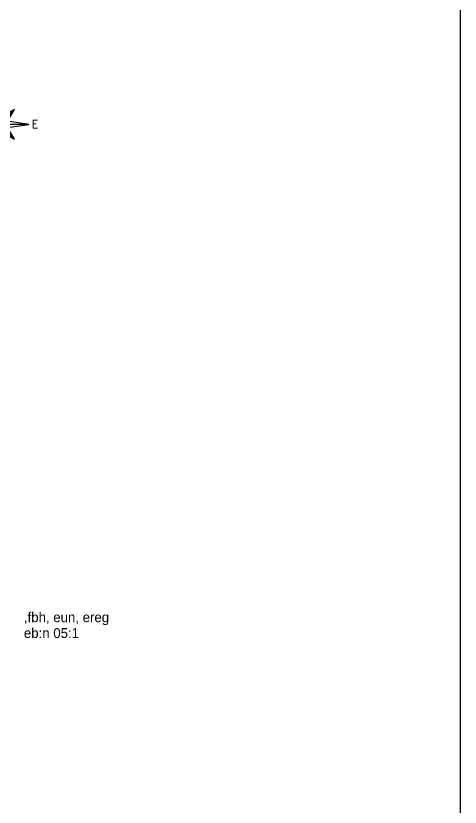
# Model space of a CAD drawing. Header units: millimetres. Extents: x 16987892 to 17014545, y 63475219 to 63484768.
# Drawn here: x 17007145 to 17007848, y 63479994 to 63481245 of the extents above; entities that cross this region are included whole.
import ezdxf
from ezdxf.enums import TextEntityAlignment as Align

# ---------------------------------------------------------------- set-up
doc = ezdxf.new("R2010")
doc.units = ezdxf.units.MM
doc.header["$LTSCALE"] = 0.01
for name, color, linetype in [('SANIT', 5, 'Continuous'), ('Symbols', 1, 'Continuous'), ('wall', 2, 'Continuous')]:
    doc.layers.add(name, color=color, linetype=linetype)
doc.styles.add('FANCY', font='ROMANC.SHX')
doc.styles.add('mvt-mirym', font='mvt-mirym.shx')

# ---------------------------------------------------------------- blocks, each defined once
blk = doc.blocks.new('North_Arrow-12')
for p, q in [((0, 0.799), (-0.075, 0.182)), ((0, 0.197), (0, 0.799)), ((0.075, 0.182), (0, 0.799)), ((-0.139, 0.139), (-0.348, 0.348)), ((-0.348, 0.348), (-0.182, 0.075)), ((-0.075, 0.182), (-0.348, 0.348)), ((0.348, 0.348), (0.075, 0.182)), ((0.348, 0.348), (0.139, 0.139)), ((0.182, 0.075), (0.348, 0.348)), ((-0.182, 0.075), (-0.684, 0)), ((0.684, 0), (0.182, 0.075)), ((0.182, -0.075), (0.684, 0)), ((0.684, 0), (0.197, 0)), ((-0.197, 0), (-0.684, 0)), ((-0.684, 0), (-0.182, -0.075)), ((-0.182, -0.075), (-0.348, -0.348)), ((-0.139, -0.139), (-0.348, -0.348)), ((-0.348, -0.348), (-0.075, -0.182)), ((-0.075, -0.182), (0, -0.684)), ((0, -0.684), (0.075, -0.182)), ((0.075, -0.182), (0.348, -0.348)), ((0.348, -0.348), (0.139, -0.139)), ((0.348, -0.348), (0.182, -0.075)), ((0, -0.684), (0, -0.197))]:
    blk.add_line(p, q)
blk.add_circle((0, 0), 0.197)
at = {"style": 'FANCY'}
for s, p in [('N', (-0.007, 0.994)), ('W', (-0.88, 0.008)), ('E', (0.824, 0.008)), ('S', (-0.001, -0.875))]:
    blk.add_text(s, height=0.188, dxfattribs=at).set_placement(p, align=Align.MIDDLE)

msp = doc.modelspace()

# ---------------------------------------------------------------- linework, layer by layer
at = {"layer": 'wall', "ltscale": 100}
msp.add_lwpolyline([(17004698, 63483750.93), (17007847.69, 63483750.93), (17007847.69, 63475219.2), (17004698, 63475219.2)], close=True, dxfattribs=at)

# ---------------------------------------------------------------- block references
at = {"layer": 'SANIT', "ltscale": 100, "xscale": 67.5, "yscale": 67.5, "zscale": 67.5}
msp.add_blockref('North_Arrow-12', (17007119.42, 63481072.89), dxfattribs=at)

# ---------------------------------------------------------------- texts
at = {"layer": 'Symbols', "style": 'mvt-mirym'}
for s, p in [(',fbh, eun, ereg', (17007157.63, 63480286.16)), ('eb:n 05:1', (17007157.63, 63480261.16))]:
    msp.add_text(s, height=15.625, dxfattribs=at).set_placement(p)

doc.saveas('drawing.dxf')
